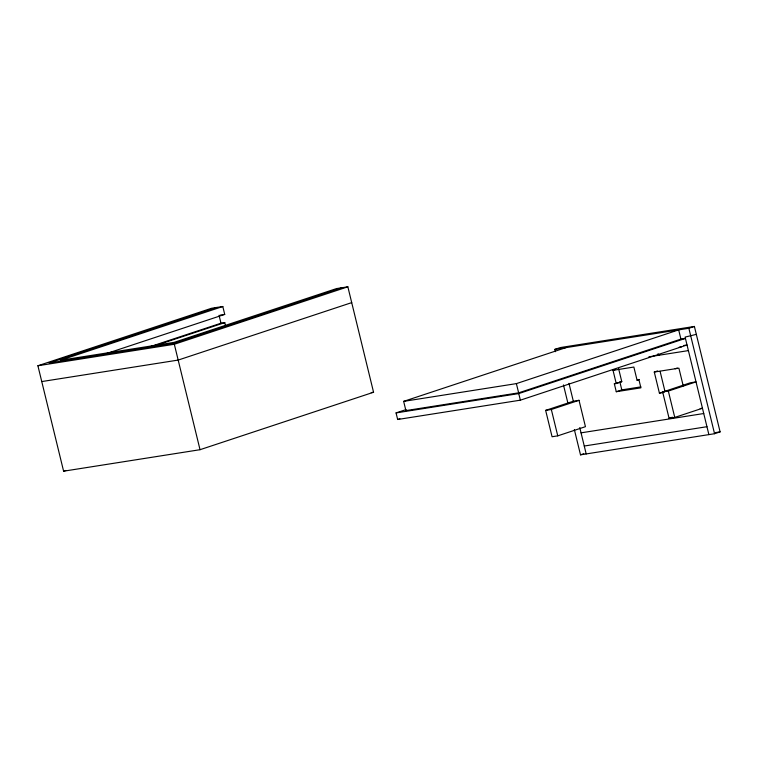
<?xml version="1.0" encoding="UTF-8"?>
<svg xmlns="http://www.w3.org/2000/svg" width="758" height="758" viewBox="0 0 758 758"><rect width="100%" height="100%" fill="white"/><g stroke="black" fill="none" stroke-linecap="round" stroke-linejoin="round"><path stroke-width="1.14" d="M222.805 306.507L60.346 360.296L174.027 342.389L336.486 288.599L347.856 286.808L373.561 392.246L200.027 449.702L63.606 471.192L37.9 365.754L211.435 308.298L222.805 306.507L224.728 314.409L105.968 353.73M217.12 307.397L49.118 363.025L174.169 343.327L342.171 287.708M149.298 346.946L220.976 323.211L224.766 322.614L225.59 326.006M154.348 345.932L224.766 322.614M37.9 365.754L174.321 344.265L347.856 286.808M351.712 302.622L178.177 360.078L41.756 381.568M63.606 471.192L65.842 470.453M555.358 351.684L554.799 349.391L560.342 347.562L694.394 326.442L720.1 431.88L714.557 433.718L580.505 454.828L574.356 429.615M683.555 345.534L687.032 344.985L520.358 400.177L397.666 419.496L396.055 412.911L518.747 393.582L685.422 338.4L680.921 339.11L518.633 392.843L405.9 410.599L403.654 401.37L565.932 347.638M396.055 412.911L406.127 409.576M397.666 419.496L399.902 418.757M403.654 401.37L516.388 383.614L678.675 329.882L680.921 339.11M554.799 349.391L688.861 328.28L694.394 326.442M696.327 334.354L685.099 337.083L708.882 434.609M618.566 368.492L621.778 381.672L616.235 383.51L613.023 370.33L615.24 369.601M613.023 370.33L633.868 367.052L637.08 380.232L638.975 379.929L640.898 387.84L616.273 391.715L614.34 383.813L621.778 381.672M664.046 392.407L659.413 393.137L654.277 372.045L657.603 370.946M545.646 410.381L573.332 401.219L579.017 400.319L585.441 426.678L557.755 435.85L552.07 436.741L545.646 410.381L551.331 409.491L579.017 400.319M637.08 380.232L639.297 379.493M675.122 368.767L677.33 368.028M616.273 391.715L621.806 389.887L640.842 386.883M659.413 393.137L690.339 382.79L696.024 381.89L668.338 391.062L662.653 391.952L669.077 418.321L674.762 417.421L702.448 408.249L700.174 408.609M669.077 418.321L672.403 417.213M580.505 454.828L583.831 453.729M220.18 315.129L224.728 314.409M371.231 392.616L373.561 392.246M679.215 347.183L681.499 346.823M648.876 356.829L688.397 350.603M654.277 372.045L678.903 368.17L683.233 385.926M614.34 383.813L616.235 383.51M581.045 432.846L703.737 413.527M584.257 446.026L706.949 426.707M715.438 432.619L720.1 431.88M658.01 353.768L659.403 355.17M688.861 328.28L714.557 433.718M668.338 391.062L674.762 417.421M660.085 371.325L664.955 391.299M619.883 381.975L621.806 389.887M568.974 383.34L573.332 401.219M579.766 427.578L586.19 453.938M563.459 384.922L567.932 403.256M551.331 409.491L557.755 435.85M516.388 383.614L518.633 392.843M518.747 393.582L520.358 400.177M219.043 315.309L220.976 323.211M174.321 344.265L200.027 449.702"/></g></svg>
